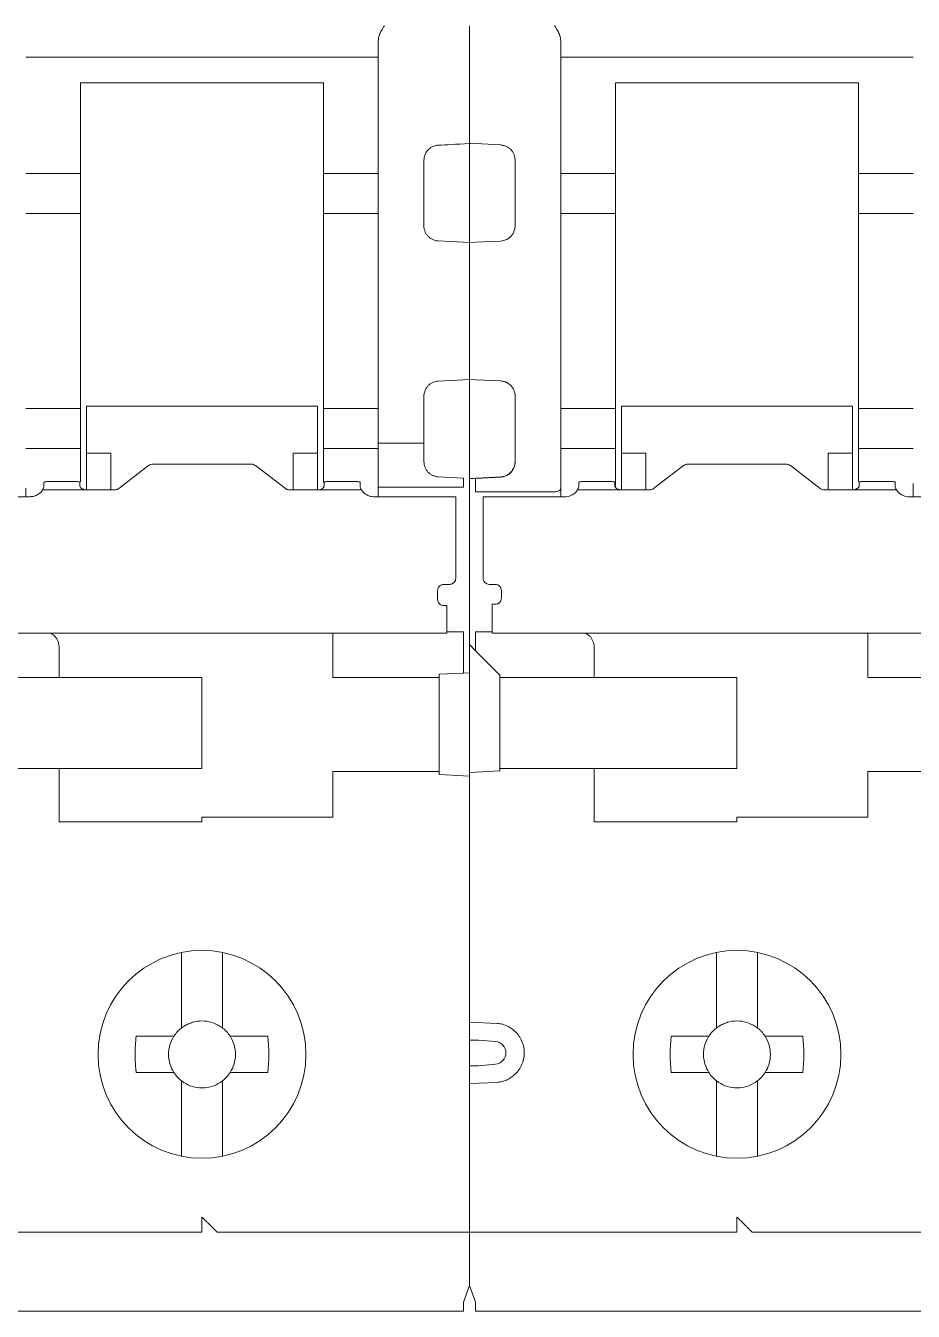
# Model space of a CAD drawing. Header units: millimetres. Extents: x 1359 to 3577, y 1333 to 3557.
# Drawn here: x 1802.67 to 1831.87, y 2922.51 to 2964.79 of the extents above; entities that cross this region are included whole.
import ezdxf

# ---------------------------------------------------------------- set-up
doc = ezdxf.new("R2010")
doc.units = ezdxf.units.MM
doc.layers.add('000-PI-Oprema', color=30, linetype='Continuous', lineweight=5)
doc.layers.add('002-PI-Kabelska kanalica', color=150, linetype='Continuous')

# ---------------------------------------------------------------- blocks, each defined once
blk = doc.blocks.new('5SY4206')
at = {"layer": '000-PI-Oprema', "color": 0, "lineweight": 0}
for p, q in [((27364.124, 37254.757), (27375.724, 37254.757)), ((27393.324, 37254.757), (27381.724, 37254.757)), ((27365.924, 37253.911), (27373.924, 37253.911)), ((27383.524, 37253.086), (27383.524, 37253.911)), ((27391.524, 37253.911), (27383.524, 37253.911)), ((27391.524, 37253.911), (27391.524, 37253.086)), ((27383.524, 37253.086), (27383.524, 37250.922)), ((27391.524, 37250.922), (27391.524, 37253.086)), ((27361.17, 37251.912), (27361.142, 37251.913)), ((27361.324, 37251.907), (27361.17, 37251.912)), ((27362.15, 37251.866), (27361.324, 37251.909)), ((27361.324, 37251.907), (27361.324, 37251.909)), ((27362.15, 37251.86), (27362.15, 37251.866)), ((27361.124, 37248.653), (27361.124, 37251.53)), ((27396.324, 37251.529), (27396.324, 37248.655)), ((27364.124, 37250.922), (27365.924, 37250.922)), ((27375.724, 37250.922), (27373.924, 37250.922)), ((27381.724, 37250.922), (27383.524, 37250.922)), ((27383.524, 37250.922), (27383.524, 37249.611)), ((27391.524, 37249.611), (27391.524, 37250.922)), ((27391.524, 37250.922), (27393.324, 37250.922)), ((27364.124, 37249.611), (27365.924, 37249.611)), ((27373.924, 37249.611), (27375.724, 37249.611)), ((27383.524, 37249.611), (27381.724, 37249.611)), ((27383.524, 37249.611), (27383.524, 37243.199)), ((27391.524, 37243.199), (27391.524, 37249.611)), ((27393.324, 37249.611), (27391.524, 37249.611)), ((27361.124, 37248.653), (27361.324, 37248.664)), ((27361.324, 37248.664), (27362.15, 37248.707)), ((27395.298, 37248.709), (27396.124, 37248.665)), ((27396.124, 37248.665), (27396.324, 37248.655)), ((27361.324, 37244.146), (27361.124, 37244.157)), ((27361.124, 37243.105), (27361.124, 37244.157)), ((27362.15, 37244.103), (27361.324, 37244.146)), ((27396.124, 37244.145), (27395.298, 37244.101)), ((27396.324, 37244.155), (27396.124, 37244.145)), ((27396.324, 37244.155), (27396.324, 37242.982)), ((27366.124, 37243.276), (27366.124, 37241.725)), ((27373.724, 37243.276), (27366.124, 37243.276)), ((27373.724, 37241.725), (27373.724, 37243.276)), ((27383.724, 37241.725), (27383.724, 37243.276)), ((27383.724, 37243.276), (27391.324, 37243.276)), ((27391.324, 37243.276), (27391.324, 37241.725)), ((27391.524, 37243.277), (27391.519, 37243.277)), ((27364.124, 37243.199), (27365.924, 37243.199)), ((27375.724, 37243.199), (27373.924, 37243.199)), ((27381.724, 37243.199), (27383.524, 37243.199)), ((27383.524, 37243.199), (27383.524, 37241.888)), ((27391.524, 37241.888), (27391.524, 37243.199)), ((27391.524, 37243.199), (27393.324, 37243.199)), ((27394.824, 37242.055), (27393.324, 37242.055)), ((27365.924, 37241.888), (27364.124, 37241.888)), ((27365.924, 37240.605), (27365.924, 37241.888)), ((27366.924, 37241.725), (27366.124, 37241.725)), ((27366.124, 37240.523), (27366.124, 37241.725)), ((27366.924, 37240.523), (27366.924, 37241.725)), ((27373.724, 37241.725), (27372.924, 37241.725)), ((27372.924, 37240.523), (27372.924, 37241.725)), ((27373.724, 37241.725), (27373.724, 37240.523)), ((27373.924, 37240.798), (27373.924, 37241.888)), ((27373.924, 37241.888), (27375.724, 37241.888)), ((27383.524, 37241.888), (27381.724, 37241.888)), ((27383.524, 37241.888), (27383.524, 37240.785)), ((27383.724, 37241.725), (27384.524, 37241.725)), ((27383.724, 37240.523), (27383.724, 37241.725)), ((27384.524, 37241.725), (27384.524, 37240.523)), ((27390.524, 37241.725), (27391.324, 37241.725)), ((27390.524, 37240.523), (27390.524, 37241.725)), ((27391.324, 37241.725), (27391.324, 37240.523)), ((27391.524, 37240.764), (27391.524, 37241.888)), ((27391.524, 37241.888), (27393.324, 37241.888)), ((27367.183, 37240.568), (27368.166, 37241.321)), ((27368.307, 37241.366), (27371.541, 37241.366)), ((27371.683, 37241.321), (27372.666, 37240.568)), ((27384.783, 37240.568), (27385.766, 37241.321)), ((27385.907, 37241.366), (27389.141, 37241.366)), ((27389.283, 37241.321), (27390.266, 37240.568)), ((27361.142, 37240.897), (27362.15, 37240.95)), ((27361.324, 37240.901), (27361.324, 37240.903)), ((27362.15, 37240.944), (27362.15, 37240.95)), ((27364.724, 37240.7), (27364.724, 37240.778)), ((27365.707, 37240.796), (27364.924, 37240.796)), ((27365.907, 37240.778), (27365.907, 37240.7)), ((27373.941, 37240.778), (27373.941, 37240.7)), ((27374.925, 37240.796), (27374.141, 37240.796)), ((27375.125, 37240.778), (27375.125, 37240.7)), ((27375.724, 37240.305), (27375.724, 37240.728)), ((27382.324, 37240.7), (27382.324, 37240.778)), ((27383.307, 37240.796), (27382.524, 37240.796)), ((27383.507, 37240.778), (27383.507, 37240.7)), ((27391.541, 37240.7), (27391.541, 37240.778)), ((27392.525, 37240.796), (27391.741, 37240.796)), ((27392.725, 37240.778), (27392.725, 37240.7)), ((27393.324, 37240.305), (27393.324, 37240.728)), ((27395.298, 37240.952), (27396.124, 37240.908)), ((27363.924, 37240.453), (27361.324, 37240.453)), ((27364.124, 37240.576), (27364.124, 37240.293)), ((27366.107, 37240.523), (27364.682, 37240.523)), ((27366.107, 37240.523), (27367.041, 37240.523)), ((27372.807, 37240.523), (27373.741, 37240.523)), ((27375.166, 37240.523), (27373.741, 37240.523)), ((27381.724, 37240.576), (27381.724, 37240.293)), ((27382.282, 37240.523), (27383.707, 37240.523)), ((27384.641, 37240.523), (27383.707, 37240.523)), ((27391.341, 37240.523), (27390.407, 37240.523)), ((27392.766, 37240.523), (27391.341, 37240.523)), ((27396.124, 37240.608), (27393.324, 37240.608)), ((27361.574, 37239.68), (27361.574, 37240.293)), ((27361.574, 37240.293), (27364.224, 37240.293)), ((27375.625, 37240.293), (27381.824, 37240.293)), ((27393.225, 37240.293), (27395.874, 37240.293)), ((27395.874, 37240.293), (27395.874, 37239.68)), ((27361.574, 37239.023), (27361.574, 37237.615)), ((27395.874, 37237.615), (27395.874, 37239.023)), ((27361.974, 37237.415), (27361.774, 37237.415)), ((27395.674, 37237.415), (27395.474, 37237.415)), ((27361.124, 37236.705), (27361.124, 37237.022)), ((27362.174, 37236.966), (27362.174, 37237.216)), ((27395.274, 37237.216), (27395.274, 37236.917)), ((27396.324, 37237.022), (27396.324, 37236.855)), ((27361.124, 37235.431), (27361.124, 37236.705)), ((27361.874, 37236.762), (27361.974, 37236.762)), ((27361.874, 37236.718), (27361.874, 37236.762)), ((27361.874, 37236.718), (27361.874, 37236.628)), ((27395.474, 37236.718), (27395.574, 37236.718)), ((27395.574, 37236.628), (27395.574, 37236.718)), ((27396.324, 37236.705), (27396.324, 37234.507)), ((27361.874, 37235.855), (27361.324, 37235.855)), ((27361.874, 37235.807), (27365.974, 37235.807)), ((27365.974, 37235.807), (27391.474, 37235.807)), ((27374.224, 37234.355), (27374.224, 37235.807)), ((27391.474, 37235.807), (27395.575, 37235.807)), ((27391.824, 37235.807), (27391.824, 37234.355)), ((27396.124, 37235.855), (27395.574, 37235.855)), ((27396.124, 37235.855), (27396.124, 37234.497)), ((27361.124, 37231.255), (27361.124, 37235.431)), ((27361.124, 37235.431), (27361.324, 37235.231)), ((27361.324, 37235.231), (27361.324, 37235.355)), ((27361.324, 37235.231), (27362.124, 37234.431)), ((27365.224, 37234.355), (27365.224, 37235.355)), ((27382.824, 37234.355), (27382.824, 37235.355)), ((27362.124, 37234.431), (27362.124, 37234.355)), ((27395.324, 37234.455), (27396.124, 37234.497)), ((27395.324, 37234.355), (27395.324, 37234.455)), ((27396.324, 37234.507), (27396.124, 37234.497)), ((27396.324, 37234.507), (27396.324, 37231.103)), ((27365.224, 37234.355), (27362.124, 37234.355)), ((27362.124, 37234.355), (27362.124, 37231.355)), ((27365.224, 37234.355), (27365.624, 37234.355)), ((27365.624, 37234.355), (27369.924, 37234.355)), ((27369.924, 37234.355), (27369.924, 37231.355)), ((27374.624, 37234.355), (27374.224, 37234.355)), ((27374.624, 37234.355), (27377.724, 37234.355)), ((27379.724, 37234.355), (27382.824, 37234.355)), ((27383.224, 37234.355), (27382.824, 37234.355)), ((27387.524, 37234.355), (27383.224, 37234.355)), ((27387.524, 37231.355), (27387.524, 37234.355)), ((27392.224, 37234.355), (27391.824, 37234.355)), ((27392.224, 37234.355), (27395.324, 37234.355)), ((27395.324, 37231.255), (27395.324, 37234.355)), ((27361.124, 37232.255), (27361.119, 37232.26)), ((27396.329, 37232.055), (27396.324, 37232.055)), ((27361.124, 37231.226), (27361.324, 37231.237)), ((27361.124, 37231.226), (27361.124, 37223.332)), ((27362.124, 37231.279), (27361.324, 37231.237)), ((27362.124, 37231.355), (27362.124, 37231.279)), ((27365.224, 37231.355), (27362.124, 37231.355)), ((27365.224, 37229.605), (27365.224, 37231.355)), ((27365.224, 37231.355), (27365.624, 37231.355)), ((27369.924, 37231.355), (27365.624, 37231.355)), ((27374.624, 37231.255), (27374.224, 37231.255)), ((27374.224, 37231.255), (27374.224, 37229.755)), ((27377.724, 37231.255), (27374.624, 37231.255)), ((27382.824, 37231.355), (27379.724, 37231.355)), ((27382.824, 37229.605), (27382.824, 37231.355)), ((27382.824, 37231.355), (27383.224, 37231.355)), ((27383.224, 37231.355), (27387.524, 37231.355)), ((27392.224, 37231.255), (27391.824, 37231.255)), ((27391.824, 37229.755), (27391.824, 37231.255)), ((27392.224, 37231.255), (27395.324, 37231.255)), ((27395.324, 37231.155), (27395.324, 37231.255)), ((27396.124, 37231.113), (27395.324, 37231.155)), ((27396.324, 37231.103), (27396.124, 37231.113)), ((27396.324, 37231.103), (27396.324, 37216.955)), ((27369.924, 37229.755), (27369.924, 37229.605)), ((27374.224, 37229.755), (27369.924, 37229.755)), ((27387.524, 37229.755), (27387.524, 37229.605)), ((27387.524, 37229.755), (27391.824, 37229.755)), ((27369.924, 37229.605), (27365.224, 37229.605)), ((27387.524, 37229.605), (27382.824, 37229.605)), ((27361.119, 37227.25), (27361.124, 37227.255)), ((27396.324, 37227.455), (27396.329, 37227.455)), ((27369.249, 37225.294), (27369.249, 37225.231)), ((27369.249, 37225.231), (27369.249, 37223.111)), ((27370.599, 37225.231), (27370.599, 37225.294)), ((27370.599, 37223.111), (27370.599, 37225.231)), ((27386.849, 37225.306), (27386.849, 37225.231)), ((27386.849, 37225.231), (27386.849, 37223.111)), ((27388.199, 37225.231), (27388.199, 37225.306)), ((27388.199, 37222.824), (27388.199, 37225.231)), ((27361.124, 37223.157), (27361.124, 37223.331)), ((27362.034, 37222.976), (27361.124, 37223.014)), ((27369.249, 37223.111), (27369.249, 37222.824)), ((27370.599, 37223.111), (27370.599, 37222.824)), ((27367.76, 37222.555), (27368.618, 37222.555)), ((27372.088, 37222.555), (27371.23, 37222.555)), ((27385.36, 37222.555), (27386.218, 37222.555)), ((27389.688, 37222.555), (27388.83, 37222.555)), ((27361.124, 37221.583), (27361.124, 37222.427)), ((27361.424, 37222.427), (27361.982, 37222.379)), ((27361.982, 37221.631), (27361.424, 37221.583)), ((27368.618, 37221.355), (27367.76, 37221.355)), ((27372.088, 37221.355), (27371.23, 37221.355)), ((27386.218, 37221.355), (27385.36, 37221.355)), ((27389.688, 37221.355), (27388.83, 37221.355)), ((27361.124, 37220.996), (27362.034, 37221.034)), ((27369.249, 37221.086), (27369.249, 37220.799)), ((27370.599, 37221.086), (27370.599, 37220.799)), ((27361.124, 37220.679), (27361.124, 37220.732)), ((27361.124, 37220.678), (27361.124, 37216.955)), ((27369.249, 37220.799), (27369.249, 37218.679)), ((27370.599, 37218.679), (27370.599, 37220.799)), ((27386.849, 37220.799), (27386.849, 37218.679)), ((27388.199, 37218.679), (27388.199, 37220.799)), ((27369.249, 37218.679), (27369.249, 37218.604)), ((27370.599, 37218.604), (27370.599, 37218.679)), ((27386.849, 37218.679), (27386.849, 37218.604)), ((27388.199, 37218.604), (27388.199, 37218.679)), ((27361.124, 37216.955), (27361.124, 37214.355)), ((27396.324, 37216.955), (27396.324, 37214.355)), ((27361.124, 37216.105), (27369.924, 37216.105)), ((27378.724, 37216.105), (27370.424, 37216.105)), ((27387.524, 37216.105), (27378.724, 37216.105)), ((27396.324, 37216.105), (27388.024, 37216.105)), ((27361.124, 37214.355), (27361.324, 37213.806)), ((27396.324, 37214.355), (27396.124, 37213.805)), ((27366.124, 37213.505), (27361.324, 37213.505)), ((27373.744, 37213.505), (27366.124, 37213.505)), ((27378.524, 37213.505), (27373.744, 37213.505)), ((27383.724, 37213.505), (27378.924, 37213.505)), ((27383.724, 37213.505), (27391.344, 37213.505)), ((27396.124, 37213.505), (27391.344, 37213.505))]:
    blk.add_line(p, q, dxfattribs=at)
at = {"layer": '000-PI-Oprema', "color": 0, "lineweight": 0, "flags": 128}
blk.add_lwpolyline([(27364.124, 37240.576), (27364.12, 37240.552), (27364.109, 37240.529), (27364.091, 37240.508), (27364.066, 37240.489), (27364.035, 37240.474), (27364.001, 37240.463), (27363.963, 37240.456), (27363.924, 37240.453)], dxfattribs=at)
at = {"layer": '000-PI-Oprema', "color": 0, "lineweight": 0}
for centre in [(27369.924, 37221.955), (27387.524, 37221.955)]:
    blk.add_circle(centre, 3.418, dxfattribs=at)
for centre, radius, start, end in [((27382.324, 37235.355), 0.5, 0, 64.7859), ((27369.924, 37221.955), 1.1, 136.9319, 146.9443), ((27369.924, 37221.955), 1.1, 135, 136.9319), ((27369.924, 37221.955), 1.1, 133.0681, 135), ((27369.924, 37221.955), 1.1, 123.0557, 133.0681), ((27369.924, 37221.955), 1.1, 46.9319, 56.9443), ((27369.924, 37221.955), 1.1, 33.0557, 43.0681), ((27387.524, 37221.955), 1.1, 136.9319, 146.9443), ((27387.524, 37221.955), 1.1, 135, 136.9319), ((27387.524, 37221.955), 1.1, 133.0681, 135), ((27387.524, 37221.955), 1.1, 123.0557, 133.0681), ((27387.524, 37221.955), 1.1, 46.9319, 56.9443), ((27387.524, 37221.955), 1.1, 45, 46.9319), ((27387.524, 37221.955), 1.1, 43.0681, 45), ((27387.524, 37221.955), 1.1, 33.0557, 43.0681), ((27369.924, 37221.955), 1.1, 213.0557, 223.0681), ((27369.924, 37221.955), 1.1, 316.9319, 326.9443), ((27387.524, 37221.955), 1.1, 213.0557, 223.0681), ((27387.524, 37221.955), 1.1, 316.9319, 326.9443), ((27369.924, 37221.955), 1.1, 223.0681, 225), ((27369.924, 37221.955), 1.1, 225, 226.9319), ((27369.924, 37221.955), 1.1, 226.9319, 236.9443), ((27369.924, 37221.955), 1.1, 303.0557, 313.0681), ((27369.924, 37221.955), 1.1, 315, 316.9319), ((27387.524, 37221.955), 1.1, 223.0681, 225), ((27387.524, 37221.955), 1.1, 225, 226.9319), ((27387.524, 37221.955), 1.1, 226.9319, 236.9443), ((27387.524, 37221.955), 1.1, 303.0557, 313.0681), ((27387.524, 37221.955), 1.1, 313.0681, 315), ((27387.524, 37221.955), 1.1, 315, 316.9319)]:
    blk.add_arc(centre, radius, start, end, dxfattribs=at)
for points, knots in [([(27361.124, 37254.546), (27361.124, 37254.559), (27361.124, 37254.586), (27361.124, 37254.633), (27361.124, 37254.686), (27361.124, 37254.766), (27361.124, 37254.881), (27361.124, 37255.041), (27361.124, 37255.217), (27361.124, 37255.403), (27361.124, 37255.595), (27361.124, 37255.724), (27361.124, 37255.788)], [0, 0, 0, 0, 0.061391, 0.122427, 0.18342, 0.24468, 0.372209, 0.500076, 0.627605, 0.755472, 0.877481, 1, 1, 1, 1]), ([(27363.924, 37255.788), (27363.958, 37255.735), (27364.005, 37255.661), (27364.056, 37255.561), (27364.09, 37255.484), (27364.117, 37255.397), (27364.122, 37255.33), (27364.124, 37255.298)], [0, 0, 0, 0, 0.350015, 0.493309, 0.624855, 0.821183, 1, 1, 1, 1]), ([(27393.324, 37255.298), (27393.325, 37255.319), (27393.327, 37255.362), (27393.342, 37255.429), (27393.363, 37255.495), (27393.393, 37255.562), (27393.444, 37255.661), (27393.491, 37255.735), (27393.524, 37255.788)], [0, 0, 0, 0, 0.117336, 0.242611, 0.377617, 0.505972, 0.652001, 1, 1, 1, 1]), ([(27396.324, 37255.788), (27396.324, 37255.756), (27396.324, 37255.691), (27396.324, 37255.596), (27396.324, 37255.501), (27396.324, 37255.374), (27396.324, 37255.217), (27396.324, 37255.041), (27396.324, 37254.881), (27396.324, 37254.744), (27396.324, 37254.629), (27396.324, 37254.574), (27396.324, 37254.546)], [0, 0, 0, 0, 0.061391, 0.122427, 0.18342, 0.24468, 0.372209, 0.500076, 0.627605, 0.755472, 0.877481, 1, 1, 1, 1]), ([(27364.124, 37255.144), (27364.124, 37255.104), (27364.124, 37255.023), (27364.124, 37254.891), (27364.124, 37254.752), (27364.124, 37254.604), (27364.124, 37254.448), (27364.124, 37254.284), (27364.124, 37254.112), (27364.124, 37253.871), (27364.124, 37253.552), (27364.124, 37253.141), (27364.124, 37252.703), (27364.124, 37252.391), (27364.124, 37252.234)], [0, 0, 0, 0, 0.062736, 0.125281, 0.187695, 0.250043, 0.312387, 0.374792, 0.437318, 0.500031, 0.625212, 0.749931, 0.874692, 1, 1, 1, 1]), ([(27393.324, 37255.144), (27393.324, 37255.154), (27393.324, 37255.173), (27393.324, 37255.209), (27393.324, 37255.25), (27393.324, 37255.282), (27393.324, 37255.298)], [0, 0, 0, 0, 0.251193, 0.5, 0.748807, 1, 1, 1, 1]), ([(27393.324, 37252.082), (27393.324, 37252.166), (27393.324, 37252.332), (27393.324, 37252.574), (27393.324, 37252.808), (27393.324, 37253.036), (27393.324, 37253.256), (27393.324, 37253.469), (27393.324, 37253.674), (27393.324, 37253.938), (27393.324, 37254.248), (27393.324, 37254.584), (27393.324, 37254.887), (27393.324, 37255.058), (27393.324, 37255.144)], [0, 0, 0, 0, 0.062754, 0.125301, 0.187708, 0.250043, 0.312375, 0.374772, 0.437302, 0.500033, 0.625237, 0.749935, 0.874674, 1, 1, 1, 1]), ([(27361.124, 37251.912), (27361.124, 37251.984), (27361.124, 37252.126), (27361.124, 37252.333), (27361.124, 37252.534), (27361.124, 37252.728), (27361.124, 37252.917), (27361.124, 37253.099), (27361.124, 37253.276), (27361.124, 37253.502), (27361.124, 37253.769), (27361.124, 37254.059), (27361.124, 37254.322), (27361.124, 37254.471), (27361.124, 37254.546)], [0, 0, 0, 0, 0.062728, 0.125271, 0.18769, 0.250045, 0.312396, 0.374804, 0.437328, 0.500029, 0.625194, 0.749922, 0.874696, 1, 1, 1, 1]), ([(27396.324, 37254.546), (27396.324, 37254.509), (27396.324, 37254.436), (27396.324, 37254.316), (27396.324, 37254.189), (27396.324, 37254.055), (27396.324, 37253.914), (27396.324, 37253.765), (27396.324, 37253.609), (27396.324, 37253.391), (27396.324, 37253.102), (27396.324, 37252.73), (27396.324, 37252.335), (27396.324, 37252.052), (27396.324, 37251.911)], [0, 0, 0, 0, 0.062728, 0.125272, 0.18769, 0.250045, 0.312396, 0.374803, 0.437328, 0.500029, 0.625194, 0.749922, 0.874696, 1, 1, 1, 1]), ([(27365.924, 37253.911), (27365.924, 37253.87), (27365.924, 37253.787), (27365.924, 37253.669), (27365.924, 37253.556), (27365.924, 37253.413), (27365.924, 37253.247), (27365.924, 37253.14), (27365.924, 37253.086)], [0, 0, 0, 0, 0.125424, 0.250193, 0.374902, 0.500146, 0.749703, 1, 1, 1, 1]), ([(27373.924, 37253.086), (27373.924, 37253.112), (27373.924, 37253.165), (27373.924, 37253.252), (27373.924, 37253.347), (27373.924, 37253.482), (27373.924, 37253.665), (27373.924, 37253.829), (27373.924, 37253.911)], [0, 0, 0, 0, 0.125424, 0.250193, 0.374902, 0.500146, 0.749703, 1, 1, 1, 1]), ([(27373.924, 37250.922), (27373.924, 37250.993), (27373.924, 37251.134), (27373.924, 37251.341), (27373.924, 37251.542), (27373.924, 37251.737), (27373.924, 37251.928), (27373.924, 37252.174), (27373.924, 37252.466), (27373.924, 37252.793), (27373.924, 37252.989), (27373.924, 37253.086)], [0, 0, 0, 0, 0.083508, 0.166833, 0.25006, 0.333277, 0.416572, 0.500032, 0.666688, 0.83311, 1, 1, 1, 1]), ([(27364.124, 37252.234), (27364.124, 37252.17), (27364.124, 37252.042), (27364.124, 37251.844), (27364.124, 37251.641), (27364.124, 37251.434), (27364.124, 37251.221), (27364.124, 37251.004), (27364.124, 37250.783), (27364.124, 37250.632), (27364.124, 37250.556)], [0, 0, 0, 0, 0.12575, 0.250858, 0.375537, 0.5, 0.624463, 0.749142, 0.87425, 1, 1, 1, 1]), ([(27362.15, 37251.866), (27362.17, 37251.864), (27362.209, 37251.861), (27362.265, 37251.847), (27362.331, 37251.824), (27362.403, 37251.785), (27362.477, 37251.726), (27362.54, 37251.652), (27362.587, 37251.565), (27362.618, 37251.469), (27362.622, 37251.402), (27362.624, 37251.368)], [0, 0, 0, 0, 0.071618, 0.143308, 0.216363, 0.334035, 0.455285, 0.587191, 0.721903, 0.860899, 1, 1, 1, 1]), ([(27393.324, 37250.689), (27393.324, 37250.76), (27393.324, 37250.902), (27393.324, 37251.11), (27393.324, 37251.314), (27393.324, 37251.513), (27393.324, 37251.708), (27393.324, 37251.898), (27393.324, 37252.021), (27393.324, 37252.082)], [0, 0, 0, 0, 0.143512, 0.28637, 0.428834, 0.571166, 0.71363, 0.856488, 1, 1, 1, 1]), ([(27395.298, 37251.858), (27395.28, 37251.857), (27395.242, 37251.854), (27395.186, 37251.841), (27395.131, 37251.821), (27395.076, 37251.795), (27395.024, 37251.76), (27394.969, 37251.713), (27394.911, 37251.647), (27394.863, 37251.56), (27394.83, 37251.46), (27394.826, 37251.393), (27394.824, 37251.359)], [0, 0, 0, 0, 0.067869, 0.138425, 0.211987, 0.288836, 0.369219, 0.453352, 0.573685, 0.721104, 0.860335, 1, 1, 1, 1]), ([(27394.824, 37251.359), (27394.824, 37251.293), (27394.824, 37251.162), (27394.824, 37250.961), (27394.824, 37250.824), (27394.824, 37250.755)], [0, 0, 0, 0, 0.333419, 0.666581, 1, 1, 1, 1]), ([(27365.924, 37250.922), (27365.924, 37250.873), (27365.924, 37250.775), (27365.924, 37250.559), (27365.924, 37250.32), (27365.924, 37250.075), (27365.924, 37249.854), (27365.924, 37249.689), (27365.924, 37249.633), (27365.924, 37249.611)], [0, 0, 0, 0, 0.150243, 0.300485, 0.450729, 0.600973, 0.751216, 0.901461, 1, 1, 1, 1]), ([(27373.924, 37250.922), (27373.924, 37250.873), (27373.924, 37250.775), (27373.924, 37250.559), (27373.924, 37250.32), (27373.924, 37250.075), (27373.924, 37249.854), (27373.924, 37249.689), (27373.924, 37249.633), (27373.924, 37249.611)], [0, 0, 0, 0, 0.150243, 0.300485, 0.450729, 0.600973, 0.751216, 0.901461, 1, 1, 1, 1]), ([(27362.624, 37249.206), (27362.624, 37249.326), (27362.624, 37249.565), (27362.624, 37249.92), (27362.624, 37250.272), (27362.624, 37250.505), (27362.624, 37250.621)], [0, 0, 0, 0, 0.2501, 0.5, 0.7499, 1, 1, 1, 1]), ([(27364.124, 37250.556), (27364.124, 37250.446), (27364.124, 37250.224), (27364.124, 37249.889), (27364.124, 37249.551), (27364.124, 37249.211), (27364.124, 37248.868), (27364.124, 37248.29), (27364.124, 37247.469), (27364.124, 37246.405), (27364.124, 37245.341), (27364.124, 37244.405), (27364.124, 37243.599), (27364.124, 37242.919), (27364.124, 37242.476), (27364.124, 37242.254)], [0, 0, 0, 0, 0.041447, 0.082829, 0.124176, 0.16552, 0.206891, 0.248321, 0.374134, 0.500011, 0.625824, 0.751702, 0.834467, 0.91715, 1, 1, 1, 1]), ([(27393.324, 37242.121), (27393.324, 37242.235), (27393.324, 37242.463), (27393.324, 37242.809), (27393.324, 37243.157), (27393.324, 37243.507), (27393.324, 37243.86), (27393.324, 37244.457), (27393.324, 37245.305), (27393.324, 37246.405), (27393.324, 37247.505), (27393.324, 37248.472), (27393.324, 37249.303), (27393.324, 37250.003), (27393.324, 37250.46), (27393.324, 37250.689)], [0, 0, 0, 0, 0.041431, 0.082793, 0.124119, 0.165441, 0.206793, 0.248207, 0.374079, 0.500012, 0.625883, 0.751817, 0.834548, 0.917188, 1, 1, 1, 1]), ([(27394.824, 37250.755), (27394.824, 37250.654), (27394.824, 37250.451), (27394.824, 37250.143), (27394.824, 37249.834), (27394.824, 37249.522), (27394.824, 37249.313), (27394.824, 37249.208)], [0, 0, 0, 0, 0.200123, 0.400061, 0.599939, 0.799877, 1, 1, 1, 1]), ([(27365.924, 37249.611), (27365.924, 37249.528), (27365.924, 37249.361), (27365.924, 37249.106), (27365.924, 37248.849), (27365.924, 37248.589), (27365.924, 37248.326), (27365.924, 37247.878), (27365.924, 37247.239), (27365.924, 37246.405), (27365.924, 37245.572), (27365.924, 37244.842), (27365.924, 37244.221), (27365.924, 37243.702), (27365.924, 37243.367), (27365.924, 37243.199)], [0, 0, 0, 0, 0.041319, 0.082538, 0.123706, 0.164869, 0.206076, 0.247373, 0.373654, 0.500018, 0.626299, 0.752662, 0.835118, 0.917437, 1, 1, 1, 1]), ([(27373.924, 37249.611), (27373.924, 37248.604), (27373.924, 37247.505), (27373.924, 37245.305), (27373.924, 37244.206), (27373.924, 37243.199)], [0, 0, 0, 0, 0.5, 0.5, 1, 1, 1, 1]), ([(27362.624, 37249.206), (27362.623, 37249.185), (27362.622, 37249.142), (27362.609, 37249.079), (27362.586, 37249.009), (27362.547, 37248.933), (27362.488, 37248.859), (27362.416, 37248.796), (27362.334, 37248.749), (27362.244, 37248.717), (27362.182, 37248.71), (27362.15, 37248.707)], [0, 0, 0, 0, 0.085507, 0.170147, 0.255273, 0.381189, 0.506725, 0.630753, 0.754527, 0.877113, 1, 1, 1, 1]), ([(27395.298, 37248.709), (27395.277, 37248.71), (27395.235, 37248.714), (27395.174, 37248.73), (27395.106, 37248.756), (27395.033, 37248.798), (27394.961, 37248.86), (27394.901, 37248.935), (27394.858, 37249.02), (27394.829, 37249.112), (27394.826, 37249.176), (27394.824, 37249.208)], [0, 0, 0, 0, 0.082209, 0.16366, 0.245689, 0.369303, 0.493372, 0.618767, 0.744744, 0.872104, 1, 1, 1, 1]), ([(27361.124, 37244.157), (27361.124, 37244.263), (27361.124, 37244.475), (27361.124, 37244.795), (27361.124, 37245.116), (27361.124, 37245.437), (27361.124, 37245.759), (27361.124, 37246.082), (27361.124, 37246.486), (27361.124, 37246.97), (27361.124, 37247.534), (27361.124, 37248.096), (27361.124, 37248.467), (27361.124, 37248.653)], [0, 0, 0, 0, 0.071572, 0.143012, 0.214372, 0.285701, 0.357051, 0.428472, 0.500015, 0.625079, 0.749917, 0.8748, 1, 1, 1, 1]), ([(27396.324, 37248.655), (27396.324, 37248.549), (27396.324, 37248.336), (27396.324, 37248.016), (27396.324, 37247.696), (27396.324, 37247.374), (27396.324, 37247.052), (27396.324, 37246.729), (27396.324, 37246.324), (27396.324, 37245.839), (27396.324, 37245.275), (27396.324, 37244.713), (27396.324, 37244.341), (27396.324, 37244.155)], [0, 0, 0, 0, 0.071572, 0.143012, 0.214372, 0.285701, 0.357051, 0.428472, 0.500015, 0.625079, 0.749917, 0.8748, 1, 1, 1, 1]), ([(27362.15, 37244.103), (27362.171, 37244.101), (27362.213, 37244.098), (27362.274, 37244.082), (27362.343, 37244.056), (27362.416, 37244.014), (27362.488, 37243.951), (27362.547, 37243.877), (27362.591, 37243.792), (27362.619, 37243.7), (27362.623, 37243.636), (27362.624, 37243.604)], [0, 0, 0, 0, 0.082205, 0.163652, 0.245679, 0.369354, 0.493482, 0.618917, 0.744935, 0.872201, 1, 1, 1, 1]), ([(27394.824, 37243.602), (27394.825, 37243.623), (27394.827, 37243.666), (27394.839, 37243.729), (27394.863, 37243.799), (27394.902, 37243.875), (27394.961, 37243.95), (27395.033, 37244.012), (27395.115, 37244.059), (27395.204, 37244.091), (27395.267, 37244.098), (27395.298, 37244.101)], [0, 0, 0, 0, 0.085573, 0.170275, 0.255463, 0.381339, 0.506835, 0.630803, 0.754517, 0.877108, 1, 1, 1, 1]), ([(27362.624, 37242.189), (27362.624, 37242.305), (27362.624, 37242.538), (27362.624, 37242.89), (27362.624, 37243.245), (27362.624, 37243.484), (27362.624, 37243.604)], [0, 0, 0, 0, 0.2501, 0.5, 0.7499, 1, 1, 1, 1]), ([(27394.824, 37243.602), (27394.824, 37243.497), (27394.824, 37243.288), (27394.824, 37242.976), (27394.824, 37242.667), (27394.824, 37242.359), (27394.824, 37242.156), (27394.824, 37242.055)], [0, 0, 0, 0, 0.200123, 0.400061, 0.599939, 0.799877, 1, 1, 1, 1]), ([(27361.124, 37241.28), (27361.124, 37241.28), (27361.124, 37241.607), (27361.124, 37241.989), (27361.124, 37242.479), (27361.124, 37242.833), (27361.124, 37243.062), (27361.124, 37243.091), (27361.124, 37243.105)], [0, 0, 0, 0, 0.008736, 0.206989, 0.405242, 0.603494, 0.801747, 1, 1, 1, 1]), ([(27365.924, 37243.199), (27365.924, 37243.177), (27365.924, 37243.121), (27365.924, 37242.956), (27365.924, 37242.735), (27365.924, 37242.49), (27365.924, 37242.251), (27365.924, 37242.035), (27365.924, 37241.937), (27365.924, 37241.888)], [0, 0, 0, 0, 0.098539, 0.248784, 0.399027, 0.54927, 0.699515, 0.849757, 1, 1, 1, 1]), ([(27373.924, 37243.199), (27373.924, 37243.177), (27373.924, 37243.121), (27373.924, 37242.956), (27373.924, 37242.735), (27373.924, 37242.49), (27373.924, 37242.251), (27373.924, 37242.035), (27373.924, 37241.937), (27373.924, 37241.888)], [0, 0, 0, 0, 0.098539, 0.248784, 0.399027, 0.54927, 0.699515, 0.849757, 1, 1, 1, 1]), ([(27396.324, 37243.005), (27396.324, 37242.991), (27396.324, 37242.963), (27396.324, 37242.74), (27396.324, 37242.392), (27396.324, 37241.935), (27396.324, 37241.553), (27396.324, 37241.281)], [0, 0, 0, 0, 0.201961, 0.403921, 0.605881, 0.807842, 1, 1, 1, 1]), ([(27362.624, 37241.442), (27362.624, 37241.503), (27362.624, 37241.624), (27362.624, 37241.81), (27362.624, 37241.998), (27362.624, 37242.125), (27362.624, 37242.189)], [0, 0, 0, 0, 0.25014, 0.5, 0.74986, 1, 1, 1, 1]), ([(27364.124, 37242.254), (27364.124, 37242.178), (27364.124, 37242.027), (27364.124, 37241.806), (27364.124, 37241.589), (27364.124, 37241.376), (27364.124, 37241.169), (27364.124, 37240.966), (27364.124, 37240.768), (27364.124, 37240.64), (27364.124, 37240.576)], [0, 0, 0, 0, 0.12575, 0.250858, 0.375537, 0.5, 0.624463, 0.749142, 0.87425, 1, 1, 1, 1]), ([(27393.324, 37240.728), (27393.324, 37240.789), (27393.324, 37240.912), (27393.324, 37241.102), (27393.324, 37241.297), (27393.324, 37241.496), (27393.324, 37241.7), (27393.324, 37241.908), (27393.324, 37242.05), (27393.324, 37242.121)], [0, 0, 0, 0, 0.143512, 0.28637, 0.428834, 0.571166, 0.71363, 0.856488, 1, 1, 1, 1]), ([(27394.824, 37242.055), (27394.824, 37241.986), (27394.824, 37241.849), (27394.824, 37241.648), (27394.824, 37241.517), (27394.824, 37241.451)], [0, 0, 0, 0, 0.333419, 0.666581, 1, 1, 1, 1]), ([(27362.15, 37240.95), (27362.192, 37240.952), (27362.238, 37240.96), (27362.338, 37240.994), (27362.39, 37241.021), (27362.49, 37241.103), (27362.537, 37241.158), (27362.605, 37241.292), (27362.624, 37241.37), (27362.624, 37241.449)], [0, 0, 0, 0, 0.25, 0.25, 0.5, 0.5, 0.75, 0.75, 1, 1, 1, 1]), ([(27362.15, 37240.944), (27362.169, 37240.946), (27362.207, 37240.949), (27362.263, 37240.962), (27362.319, 37240.981), (27362.373, 37241.008), (27362.426, 37241.043), (27362.483, 37241.091), (27362.546, 37241.166), (27362.593, 37241.259), (27362.62, 37241.356), (27362.623, 37241.413), (27362.624, 37241.442)], [0, 0, 0, 0, 0.068374, 0.139377, 0.213319, 0.290477, 0.371094, 0.455382, 0.587277, 0.761474, 0.880592, 1, 1, 1, 1]), ([(27395.298, 37240.952), (27395.279, 37240.953), (27395.24, 37240.957), (27395.184, 37240.97), (27395.118, 37240.993), (27395.046, 37241.032), (27394.972, 37241.092), (27394.909, 37241.166), (27394.862, 37241.253), (27394.83, 37241.349), (27394.826, 37241.417), (27394.824, 37241.451)], [0, 0, 0, 0, 0.070997, 0.142096, 0.214572, 0.332081, 0.453288, 0.585757, 0.721078, 0.860541, 1, 1, 1, 1]), ([(27361.124, 37238.264), (27361.124, 37238.301), (27361.124, 37238.374), (27361.124, 37238.494), (27361.124, 37238.62), (27361.124, 37238.754), (27361.124, 37238.896), (27361.124, 37239.045), (27361.124, 37239.201), (27361.124, 37239.418), (27361.124, 37239.707), (27361.124, 37240.079), (27361.124, 37240.474), (27361.124, 37240.756), (27361.124, 37240.898)], [0, 0, 0, 0, 0.062728, 0.125271, 0.18769, 0.250045, 0.312396, 0.374804, 0.437328, 0.500029, 0.625194, 0.749922, 0.874696, 1, 1, 1, 1]), ([(27361.324, 37240.903), (27361.298, 37240.902), (27361.245, 37240.9), (27361.195, 37240.899), (27361.17, 37240.898)], [0, 0, 0, 0, 0.508632, 1, 1, 1, 1]), ([(27364.724, 37240.778), (27364.724, 37240.783), (27364.746, 37240.787), (27364.82, 37240.794), (27364.872, 37240.796), (27364.924, 37240.796)], [0, 0, 0, 0, 0.5, 0.5, 1, 1, 1, 1]), ([(27365.907, 37240.778), (27365.906, 37240.779), (27365.905, 37240.782), (27365.893, 37240.785), (27365.875, 37240.788), (27365.842, 37240.791), (27365.786, 37240.795), (27365.734, 37240.795), (27365.707, 37240.796)], [0, 0, 0, 0, 0.128148, 0.251094, 0.373747, 0.501054, 0.748354, 1, 1, 1, 1]), ([(27374.141, 37240.796), (27374.128, 37240.796), (27374.102, 37240.795), (27374.064, 37240.794), (27374.029, 37240.793), (27373.989, 37240.79), (27373.949, 37240.785), (27373.944, 37240.781), (27373.941, 37240.778)], [0, 0, 0, 0, 0.128148, 0.251094, 0.373747, 0.501054, 0.748354, 1, 1, 1, 1]), ([(27375.125, 37240.778), (27375.124, 37240.779), (27375.122, 37240.782), (27375.111, 37240.785), (27375.092, 37240.788), (27375.059, 37240.791), (27375.004, 37240.795), (27374.951, 37240.795), (27374.925, 37240.796)], [0, 0, 0, 0, 0.128148, 0.251094, 0.373747, 0.501054, 0.748354, 1, 1, 1, 1]), ([(27382.324, 37240.778), (27382.324, 37240.783), (27382.346, 37240.787), (27382.42, 37240.794), (27382.472, 37240.796), (27382.524, 37240.796)], [0, 0, 0, 0, 0.5, 0.5, 1, 1, 1, 1]), ([(27383.507, 37240.778), (27383.506, 37240.779), (27383.505, 37240.782), (27383.493, 37240.785), (27383.475, 37240.788), (27383.442, 37240.791), (27383.386, 37240.795), (27383.334, 37240.795), (27383.307, 37240.796)], [0, 0, 0, 0, 0.128148, 0.251094, 0.373747, 0.501054, 0.748354, 1, 1, 1, 1]), ([(27391.541, 37240.778), (27391.541, 37240.783), (27391.563, 37240.787), (27391.637, 37240.794), (27391.689, 37240.796), (27391.741, 37240.796)], [0, 0, 0, 0, 0.5, 0.5, 1, 1, 1, 1]), ([(27392.725, 37240.778), (27392.724, 37240.779), (27392.722, 37240.782), (27392.711, 37240.785), (27392.692, 37240.788), (27392.659, 37240.791), (27392.604, 37240.795), (27392.551, 37240.795), (27392.525, 37240.796)], [0, 0, 0, 0, 0.128148, 0.251094, 0.373747, 0.501054, 0.748354, 1, 1, 1, 1]), ([(27396.324, 37240.899), (27396.324, 37240.828), (27396.324, 37240.685), (27396.324, 37240.479), (27396.324, 37240.278), (27396.324, 37240.083), (27396.324, 37239.894), (27396.324, 37239.711), (27396.324, 37239.535), (27396.324, 37239.308), (27396.324, 37239.042), (27396.324, 37238.751), (27396.324, 37238.488), (27396.324, 37238.339), (27396.324, 37238.264)], [0, 0, 0, 0, 0.062728, 0.125272, 0.18769, 0.250045, 0.312396, 0.374803, 0.437328, 0.500029, 0.625194, 0.749922, 0.874696, 1, 1, 1, 1]), ([(27364.224, 37240.293), (27364.321, 37240.293), (27364.417, 37240.315), (27364.579, 37240.396), (27364.644, 37240.455), (27364.682, 37240.523)], [0, 0, 0, 0, 0.5, 0.5, 1, 1, 1, 1]), ([(27364.724, 37240.649), (27364.723, 37240.641), (27364.723, 37240.624), (27364.714, 37240.593), (27364.702, 37240.559), (27364.689, 37240.535), (27364.682, 37240.523)], [0, 0, 0, 0, 0.256458, 0.506841, 0.753776, 1, 1, 1, 1]), ([(27364.724, 37240.649), (27364.724, 37240.658), (27364.724, 37240.675), (27364.724, 37240.692), (27364.724, 37240.697), (27364.724, 37240.7)], [0, 0, 0, 0, 0.334189, 0.665811, 1, 1, 1, 1]), ([(27365.907, 37240.649), (27365.908, 37240.643), (27365.909, 37240.631), (27365.92, 37240.61), (27365.937, 37240.588), (27365.967, 37240.563), (27366.021, 37240.532), (27366.074, 37240.527), (27366.107, 37240.523)], [0, 0, 0, 0, 0.121269, 0.244591, 0.370821, 0.500756, 0.692101, 1, 1, 1, 1]), ([(27373.741, 37240.523), (27373.756, 37240.524), (27373.783, 37240.525), (27373.82, 37240.534), (27373.848, 37240.545), (27373.869, 37240.557), (27373.9, 37240.577), (27373.934, 37240.611), (27373.939, 37240.637), (27373.941, 37240.649)], [0, 0, 0, 0, 0.138294, 0.257669, 0.358107, 0.439606, 0.502183, 0.756685, 1, 1, 1, 1]), ([(27375.125, 37240.7), (27375.125, 37240.697), (27375.125, 37240.692), (27375.125, 37240.675), (27375.125, 37240.658), (27375.125, 37240.649)], [0, 0, 0, 0, 0.334189, 0.665811, 1, 1, 1, 1]), ([(27375.166, 37240.523), (27375.16, 37240.535), (27375.147, 37240.559), (27375.134, 37240.593), (27375.126, 37240.624), (27375.125, 37240.641), (27375.125, 37240.649)], [0, 0, 0, 0, 0.246224, 0.493159, 0.743542, 1, 1, 1, 1]), ([(27375.166, 37240.523), (27375.205, 37240.455), (27375.27, 37240.396), (27375.431, 37240.315), (27375.528, 37240.293), (27375.625, 37240.293)], [0, 0, 0, 0, 0.5, 0.5, 1, 1, 1, 1]), ([(27382.282, 37240.523), (27382.271, 37240.506), (27382.25, 37240.473), (27382.207, 37240.428), (27382.157, 37240.388), (27382.08, 37240.344), (27381.969, 37240.302), (27381.873, 37240.296), (27381.824, 37240.293)], [0, 0, 0, 0, 0.126929, 0.250928, 0.374602, 0.500576, 0.748126, 1, 1, 1, 1]), ([(27382.324, 37240.649), (27382.323, 37240.641), (27382.323, 37240.624), (27382.314, 37240.593), (27382.302, 37240.559), (27382.289, 37240.535), (27382.282, 37240.523)], [0, 0, 0, 0, 0.256458, 0.506841, 0.753776, 1, 1, 1, 1]), ([(27383.707, 37240.523), (27383.694, 37240.524), (27383.667, 37240.525), (27383.628, 37240.534), (27383.594, 37240.548), (27383.554, 37240.572), (27383.515, 37240.61), (27383.51, 37240.636), (27383.507, 37240.649)], [0, 0, 0, 0, 0.128818, 0.251822, 0.37424, 0.501366, 0.746636, 1, 1, 1, 1]), ([(27384.783, 37240.568), (27384.773, 37240.561), (27384.753, 37240.548), (27384.718, 37240.534), (27384.681, 37240.525), (27384.655, 37240.524), (27384.641, 37240.523)], [0, 0, 0, 0, 0.25487, 0.5, 0.74513, 1, 1, 1, 1]), ([(27390.407, 37240.523), (27390.394, 37240.524), (27390.368, 37240.525), (27390.33, 37240.534), (27390.295, 37240.548), (27390.276, 37240.561), (27390.266, 37240.568)], [0, 0, 0, 0, 0.25487, 0.5, 0.74513, 1, 1, 1, 1]), ([(27391.541, 37240.649), (27391.541, 37240.643), (27391.539, 37240.63), (27391.528, 37240.609), (27391.51, 37240.587), (27391.477, 37240.56), (27391.422, 37240.53), (27391.368, 37240.525), (27391.341, 37240.523)], [0, 0, 0, 0, 0.130698, 0.254597, 0.376443, 0.501216, 0.749391, 1, 1, 1, 1]), ([(27392.766, 37240.523), (27392.76, 37240.535), (27392.747, 37240.559), (27392.734, 37240.593), (27392.726, 37240.624), (27392.725, 37240.641), (27392.725, 37240.649)], [0, 0, 0, 0, 0.246224, 0.493159, 0.743542, 1, 1, 1, 1]), ([(27393.225, 37240.293), (27393.2, 37240.294), (27393.152, 37240.296), (27393.081, 37240.308), (27393.013, 37240.328), (27392.929, 37240.363), (27392.835, 37240.425), (27392.789, 37240.49), (27392.766, 37240.523)], [0, 0, 0, 0, 0.126929, 0.250928, 0.374602, 0.500576, 0.748126, 1, 1, 1, 1]), ([(27361.124, 37237.022), (27361.124, 37237.054), (27361.124, 37237.119), (27361.124, 37237.214), (27361.124, 37237.309), (27361.124, 37237.436), (27361.124, 37237.593), (27361.124, 37237.769), (27361.124, 37237.929), (27361.124, 37238.066), (27361.124, 37238.181), (27361.124, 37238.236), (27361.124, 37238.264)], [0, 0, 0, 0, 0.061391, 0.122427, 0.18342, 0.24468, 0.372209, 0.500076, 0.627605, 0.755472, 0.877481, 1, 1, 1, 1]), ([(27396.324, 37238.264), (27396.324, 37238.251), (27396.324, 37238.224), (27396.324, 37238.177), (27396.324, 37238.124), (27396.324, 37238.044), (27396.324, 37237.929), (27396.324, 37237.769), (27396.324, 37237.593), (27396.324, 37237.407), (27396.324, 37237.215), (27396.324, 37237.086), (27396.324, 37237.022)], [0, 0, 0, 0, 0.061391, 0.122427, 0.18342, 0.24468, 0.372209, 0.500076, 0.627605, 0.755472, 0.877481, 1, 1, 1, 1]), ([(27361.574, 37237.615), (27361.575, 37237.601), (27361.576, 37237.575), (27361.588, 37237.538), (27361.607, 37237.503), (27361.64, 37237.463), (27361.695, 37237.424), (27361.748, 37237.418), (27361.774, 37237.415)], [0, 0, 0, 0, 0.128148, 0.251094, 0.373747, 0.501054, 0.748354, 1, 1, 1, 1]), ([(27362.174, 37237.216), (27362.174, 37237.268), (27362.153, 37237.32), (27362.079, 37237.394), (27362.027, 37237.415), (27361.974, 37237.415)], [0, 0, 0, 0, 0.5, 0.5, 1, 1, 1, 1]), ([(27395.474, 37237.415), (27395.422, 37237.415), (27395.37, 37237.394), (27395.296, 37237.32), (27395.274, 37237.268), (27395.274, 37237.216)], [0, 0, 0, 0, 0.5, 0.5, 1, 1, 1, 1]), ([(27395.674, 37237.415), (27395.688, 37237.416), (27395.714, 37237.418), (27395.752, 37237.429), (27395.786, 37237.448), (27395.826, 37237.481), (27395.866, 37237.536), (27395.871, 37237.588), (27395.874, 37237.615)], [0, 0, 0, 0, 0.128148, 0.251094, 0.373747, 0.501054, 0.748354, 1, 1, 1, 1]), ([(27361.974, 37236.762), (27361.988, 37236.762), (27362.014, 37236.764), (27362.052, 37236.775), (27362.086, 37236.794), (27362.126, 37236.827), (27362.166, 37236.882), (27362.171, 37236.934), (27362.174, 37236.966)], [0, 0, 0, 0, 0.128148, 0.251094, 0.373747, 0.501054, 0.748354, 1, 1, 1, 1]), ([(27395.274, 37236.917), (27395.274, 37236.865), (27395.296, 37236.813), (27395.37, 37236.74), (27395.422, 37236.718), (27395.474, 37236.718)], [0, 0, 0, 0, 0.5, 0.5, 1, 1, 1, 1]), ([(27361.874, 37235.807), (27361.874, 37235.822), (27361.874, 37235.83), (27361.874, 37236.002), (27361.874, 37236.279), (27361.874, 37236.512), (27361.874, 37236.628)], [0, 0, 0, 0, 0.206145, 0.470763, 0.735381, 1, 1, 1, 1]), ([(27395.574, 37236.628), (27395.574, 37236.512), (27395.574, 37236.279), (27395.574, 37236.002), (27395.574, 37235.83), (27395.574, 37235.822), (27395.575, 37235.807)], [0, 0, 0, 0, 0.264619, 0.529237, 0.793855, 1, 1, 1, 1]), ([(27396.324, 37236.855), (27396.324, 37236.842), (27396.324, 37236.816), (27396.324, 37236.779), (27396.324, 37236.743), (27396.324, 37236.711), (27396.324, 37236.707), (27396.324, 37236.705)], [0, 0, 0, 0, 0.169382, 0.332374, 0.500748, 0.7482, 1, 1, 1, 1]), ([(27361.324, 37235.855), (27361.324, 37235.855), (27361.324, 37235.801), (27361.324, 37235.616), (27361.324, 37235.486), (27361.324, 37235.355)], [0, 0, 0, 0, 0.5, 0.5, 1, 1, 1, 1]), ([(27364.931, 37235.807), (27364.982, 37235.779), (27365.059, 37235.738), (27365.141, 37235.637), (27365.188, 37235.551), (27365.219, 37235.455), (27365.222, 37235.388), (27365.224, 37235.355)], [0, 0, 0, 0, 0.351287, 0.528122, 0.693874, 0.849103, 1, 1, 1, 1]), ([(27361.124, 37222.427), (27361.124, 37222.545), (27361.124, 37222.779), (27361.124, 37223.057), (27361.124, 37223.154), (27361.124, 37223.193)], [0, 0, 0, 0, 0.378161, 0.755931, 1, 1, 1, 1]), ([(27362.034, 37222.976), (27362.064, 37222.973), (27362.125, 37222.966), (27362.213, 37222.945), (27362.324, 37222.908), (27362.452, 37222.846), (27362.597, 37222.741), (27362.728, 37222.603), (27362.836, 37222.427), (27362.908, 37222.225), (27362.932, 37222.005), (27362.908, 37221.785), (27362.837, 37221.584), (27362.728, 37221.407), (27362.598, 37221.269), (27362.452, 37221.164), (27362.31, 37221.095), (27362.17, 37221.051), (27362.079, 37221.04), (27362.034, 37221.034)], [0, 0, 0, 0, 0.031513, 0.062834, 0.094232, 0.152293, 0.210532, 0.279327, 0.348301, 0.424071, 0.50002, 0.57579, 0.651739, 0.720534, 0.789508, 0.847569, 0.905809, 0.95275, 1, 1, 1, 1]), ([(27370.524, 37222.877), (27370.435, 37222.935), (27370.337, 37222.979), (27370.134, 37223.039), (27370.031, 37223.055), (27369.818, 37223.055), (27369.714, 37223.039), (27369.562, 37222.995), (27369.512, 37222.976), (27369.44, 37222.943), (27369.416, 37222.931), (27369.381, 37222.912), (27369.369, 37222.905), (27369.352, 37222.895), (27369.344, 37222.89), (27369.335, 37222.884), (27369.33, 37222.881), (27369.326, 37222.88), (27369.324, 37222.877)], [0, 0, 0, 0, 0.25, 0.25, 0.5, 0.5, 0.75, 0.75, 0.875, 0.875, 0.9375, 0.9375, 0.96875, 0.96875, 0.984375, 0.992188, 0.992188, 1, 1, 1, 1]), ([(27388.124, 37222.877), (27388.035, 37222.935), (27387.937, 37222.979), (27387.734, 37223.039), (27387.631, 37223.055), (27387.418, 37223.055), (27387.314, 37223.039), (27387.162, 37222.995), (27387.112, 37222.976), (27387.04, 37222.943), (27387.016, 37222.931), (27386.981, 37222.912), (27386.969, 37222.905), (27386.952, 37222.895), (27386.944, 37222.89), (27386.935, 37222.884), (27386.93, 37222.881), (27386.926, 37222.88), (27386.924, 37222.877)], [0, 0, 0, 0, 0.25, 0.25, 0.5, 0.5, 0.75, 0.75, 0.875, 0.875, 0.9375, 0.9375, 0.96875, 0.96875, 0.984375, 0.992187, 0.992187, 1, 1, 1, 1]), ([(27368.618, 37222.555), (27368.685, 37222.555), (27368.81, 37222.555), (27368.942, 37222.555), (27369.002, 37222.555)], [0, 0, 0, 0, 0.540007, 1, 1, 1, 1]), ([(27370.846, 37221.355), (27370.962, 37221.534), (27371.024, 37221.742), (27371.024, 37222.168), (27370.962, 37222.376), (27370.846, 37222.555)], [0, 0, 0, 0, 0.5, 0.5, 1, 1, 1, 1]), ([(27385.36, 37222.555), (27385.336, 37222.356), (27385.324, 37222.155), (27385.324, 37221.855), (27385.327, 37221.755), (27385.336, 37221.605), (27385.34, 37221.555), (27385.347, 37221.48), (27385.351, 37221.442), (27385.355, 37221.399), (27385.358, 37221.377), (27385.359, 37221.367), (27385.36, 37221.361), (27385.362, 37221.358), (27385.36, 37221.355)], [0, 0, 0, 0, 0.5, 0.5, 0.75, 0.75, 0.875, 0.875, 0.9375, 0.96875, 0.984375, 0.992188, 0.992188, 1, 1, 1, 1]), ([(27386.602, 37222.555), (27386.486, 37222.377), (27386.424, 37222.168), (27386.424, 37221.743), (27386.486, 37221.533), (27386.602, 37221.355)], [0, 0, 0, 0, 0.5, 0.5, 1, 1, 1, 1]), ([(27388.446, 37221.355), (27388.562, 37221.534), (27388.624, 37221.743), (27388.624, 37222.166), (27388.563, 37222.377), (27388.446, 37222.555)], [0, 0, 0, 0, 0.5, 0.5, 1, 1, 1, 1]), ([(27361.124, 37222.427), (27361.124, 37222.427), (27361.154, 37222.427), (27361.271, 37222.427), (27361.354, 37222.427), (27361.424, 37222.427)], [0, 0, 0, 0, 0.5, 0.5, 1, 1, 1, 1]), ([(27361.982, 37222.379), (27362.074, 37222.37), (27362.163, 37222.327), (27362.288, 37222.19), (27362.324, 37222.098), (27362.324, 37221.912), (27362.288, 37221.82), (27362.163, 37221.683), (27362.074, 37221.64), (27361.982, 37221.631)], [0, 0, 0, 0, 0.25, 0.25, 0.5, 0.5, 0.75, 0.75, 1, 1, 1, 1]), ([(27361.124, 37220.732), (27361.124, 37220.737), (27361.124, 37220.761), (27361.124, 37220.934), (27361.124, 37221.226), (27361.124, 37221.464), (27361.124, 37221.583)], [0, 0, 0, 0, 0.06983, 0.379482, 0.689581, 1, 1, 1, 1]), ([(27361.124, 37221.583), (27361.124, 37221.583), (27361.157, 37221.583), (27361.268, 37221.583), (27361.346, 37221.583), (27361.424, 37221.583)], [0, 0, 0, 0, 0.5, 0.5, 1, 1, 1, 1]), ([(27368.618, 37221.355), (27368.686, 37221.355), (27368.81, 37221.355), (27368.942, 37221.355), (27369.002, 37221.355)], [0, 0, 0, 0, 0.54278, 1, 1, 1, 1]), ([(27369.324, 37221.033), (27369.502, 37220.917), (27369.71, 37220.855), (27370.135, 37220.855), (27370.346, 37220.917), (27370.524, 37221.033)], [0, 0, 0, 0, 0.5, 0.5, 1, 1, 1, 1]), ([(27386.924, 37221.033), (27387.102, 37220.917), (27387.31, 37220.855), (27387.735, 37220.855), (27387.946, 37220.917), (27388.124, 37221.033)], [0, 0, 0, 0, 0.5, 0.5, 1, 1, 1, 1]), ([(27369.924, 37216.605), (27369.924, 37216.584), (27369.924, 37216.542), (27369.924, 37216.48), (27369.924, 37216.408), (27369.924, 37216.329), (27369.924, 37216.25), (27369.924, 37216.184), (27369.924, 37216.139), (27369.924, 37216.11), (27369.924, 37216.107), (27369.924, 37216.105)], [0, 0, 0, 0, 0.080758, 0.160392, 0.240099, 0.368585, 0.500066, 0.628554, 0.760036, 0.877963, 1, 1, 1, 1]), ([(27370.424, 37216.105), (27370.424, 37216.105), (27370.423, 37216.106), (27370.415, 37216.114), (27370.403, 37216.126), (27370.381, 37216.148), (27370.341, 37216.188), (27370.278, 37216.251), (27370.202, 37216.328), (27370.115, 37216.414), (27370.022, 37216.508), (27369.957, 37216.572), (27369.924, 37216.605)], [0, 0, 0, 0, 0.051851, 0.10362, 0.156261, 0.210683, 0.323967, 0.445967, 0.575521, 0.712834, 0.854621, 1, 1, 1, 1]), ([(27387.524, 37216.605), (27387.524, 37216.584), (27387.524, 37216.542), (27387.524, 37216.48), (27387.524, 37216.408), (27387.524, 37216.329), (27387.524, 37216.25), (27387.524, 37216.184), (27387.524, 37216.139), (27387.524, 37216.11), (27387.524, 37216.107), (27387.524, 37216.105)], [0, 0, 0, 0, 0.080758, 0.160392, 0.240099, 0.368585, 0.500066, 0.628554, 0.760036, 0.877963, 1, 1, 1, 1]), ([(27387.524, 37216.605), (27387.545, 37216.585), (27387.582, 37216.547), (27387.635, 37216.494), (27387.678, 37216.451), (27387.735, 37216.394), (27387.803, 37216.326), (27387.88, 37216.25), (27387.942, 37216.187), (27387.989, 37216.14), (27388.019, 37216.11), (27388.022, 37216.107), (27388.024, 37216.105)], [0, 0, 0, 0, 0.090531, 0.16862, 0.234268, 0.287481, 0.430984, 0.554468, 0.680793, 0.795506, 0.900919, 1, 1, 1, 1]), ([(27361.324, 37213.505), (27361.324, 37213.506), (27361.324, 37213.508), (27361.324, 37213.52), (27361.324, 37213.543), (27361.324, 37213.584), (27361.324, 37213.648), (27361.324, 37213.724), (27361.324, 37213.779), (27361.324, 37213.806)], [0, 0, 0, 0, 0.0807576, 0.160392, 0.2400995, 0.3685854, 0.5000663, 0.6285535, 0.7387531, 0.7387531, 0.7387531, 0.7387531]), ([(27396.124, 37213.505), (27396.124, 37213.505), (27396.124, 37213.559), (27396.124, 37213.695), (27396.124, 37213.748), (27396.124, 37213.805)], [0, 0, 0, 0, 0.5, 0.5, 0.737757, 0.737757, 0.737757, 0.737757])]:
    blk.add_open_spline(points, degree=3, knots=knots, dxfattribs=at)
for points in [[(27364.124, 37255.144), (27364.124, 37255.18), (27364.124, 37255.232), (27364.124, 37255.298)], [(27365.924, 37250.922), (27365.924, 37251.777), (27365.924, 37252.517), (27365.924, 37253.086)], [(27361.142, 37251.913), (27361.136, 37251.913), (27361.13, 37251.913), (27361.124, 37251.912)], [(27361.124, 37251.912), (27361.124, 37251.897), (27361.124, 37251.76), (27361.124, 37251.53)], [(27395.298, 37251.858), (27395.573, 37251.873), (27395.849, 37251.887), (27396.324, 37251.911)], [(27396.324, 37251.529), (27396.324, 37251.759), (27396.324, 37251.896), (27396.324, 37251.911)], [(27362.624, 37251.368), (27362.624, 37251.127), (27362.624, 37250.877), (27362.624, 37250.621)], [(27361.124, 37241.28), (27361.124, 37241.05), (27361.124, 37240.913), (27361.124, 37240.898)], [(27368.166, 37241.321), (27368.203, 37241.349), (27368.255, 37241.366), (27368.307, 37241.366)], [(27371.541, 37241.366), (27371.594, 37241.366), (27371.646, 37241.349), (27371.683, 37241.321)], [(27385.766, 37241.321), (27385.803, 37241.349), (27385.855, 37241.366), (27385.907, 37241.366)], [(27389.141, 37241.366), (27389.194, 37241.366), (27389.246, 37241.349), (27389.283, 37241.321)], [(27396.324, 37240.899), (27396.324, 37240.914), (27396.324, 37241.051), (27396.324, 37241.281)], [(27361.124, 37240.898), (27361.13, 37240.897), (27361.136, 37240.897), (27361.142, 37240.897)], [(27361.17, 37240.898), (27361.16, 37240.897), (27361.151, 37240.897), (27361.142, 37240.897)], [(27362.15, 37240.944), (27361.875, 37240.93), (27361.6, 37240.915), (27361.324, 37240.901)], [(27361.324, 37240.901), (27361.324, 37240.747), (27361.324, 37240.598), (27361.324, 37240.453)], [(27396.124, 37240.608), (27396.124, 37240.706), (27396.124, 37240.806), (27396.124, 37240.908)], [(27365.907, 37240.649), (27365.907, 37240.677), (27365.907, 37240.694), (27365.907, 37240.7)], [(27367.041, 37240.523), (27367.094, 37240.523), (27367.146, 37240.54), (27367.183, 37240.568)], [(27372.666, 37240.568), (27372.703, 37240.54), (27372.755, 37240.523), (27372.807, 37240.523)], [(27373.941, 37240.7), (27373.941, 37240.694), (27373.941, 37240.677), (27373.941, 37240.649)], [(27382.324, 37240.7), (27382.324, 37240.694), (27382.324, 37240.677), (27382.324, 37240.649)], [(27383.507, 37240.649), (27383.507, 37240.677), (27383.507, 37240.694), (27383.507, 37240.7)], [(27391.541, 37240.7), (27391.541, 37240.694), (27391.541, 37240.677), (27391.541, 37240.649)], [(27392.725, 37240.649), (27392.725, 37240.677), (27392.725, 37240.694), (27392.725, 37240.7)], [(27361.574, 37239.68), (27361.574, 37239.5), (27361.574, 37239.258), (27361.574, 37239.023)], [(27395.874, 37239.023), (27395.874, 37239.258), (27395.874, 37239.5), (27395.874, 37239.68)], [(27386.849, 37223.111), (27386.849, 37223.073), (27386.849, 37223.035), (27386.849, 37222.824)], [(27367.76, 37222.555), (27367.712, 37222.157), (27367.712, 37221.753), (27367.76, 37221.355)], [(27369.002, 37222.555), (27368.886, 37222.376), (27368.824, 37222.168), (27368.824, 37221.955)], [(27370.675, 37222.759), (27370.684, 37222.75), (27370.693, 37222.742), (27370.702, 37222.733)], [(27370.702, 37222.733), (27370.711, 37222.724), (27370.719, 37222.715), (27370.728, 37222.706)], [(27371.23, 37222.555), (27371.106, 37222.555), (27370.98, 37222.555), (27370.846, 37222.555)], [(27372.088, 37221.355), (27372.136, 37221.753), (27372.136, 37222.157), (27372.088, 37222.555)], [(27386.218, 37222.555), (27386.342, 37222.555), (27386.468, 37222.555), (27386.602, 37222.555)], [(27388.83, 37222.555), (27388.706, 37222.555), (27388.58, 37222.555), (27388.446, 37222.555)], [(27389.688, 37222.555), (27389.736, 37222.157), (27389.736, 37221.753), (27389.688, 37221.355)], [(27368.824, 37221.955), (27368.824, 37221.743), (27368.887, 37221.532), (27369.002, 37221.355)], [(27370.846, 37221.355), (27370.98, 37221.355), (27371.106, 37221.355), (27371.23, 37221.355)], [(27386.218, 37221.355), (27386.342, 37221.355), (27386.468, 37221.355), (27386.602, 37221.355)], [(27388.446, 37221.355), (27388.58, 37221.355), (27388.706, 37221.355), (27388.83, 37221.355)], [(27370.702, 37221.177), (27370.693, 37221.168), (27370.684, 37221.16), (27370.675, 37221.151)], [(27386.849, 37221.086), (27386.849, 37220.875), (27386.849, 37220.837), (27386.849, 37220.799)], [(27388.199, 37221.086), (27388.199, 37220.875), (27388.199, 37220.837), (27388.199, 37220.799)]]:
    blk.add_open_spline(points, degree=3, dxfattribs=at)

msp = doc.modelspace()

# ---------------------------------------------------------------- block references
at = {"layer": '002-PI-Kabelska kanalica', "color": 0, "linetype": 'ByBlock', "lineweight": 0, "ltscale": 0.25}
for p in [(-25579.053, -34290.999), (-25543.853, -34290.999)]:
    msp.add_blockref('5SY4206', p, dxfattribs=at)

doc.saveas('drawing.dxf')
